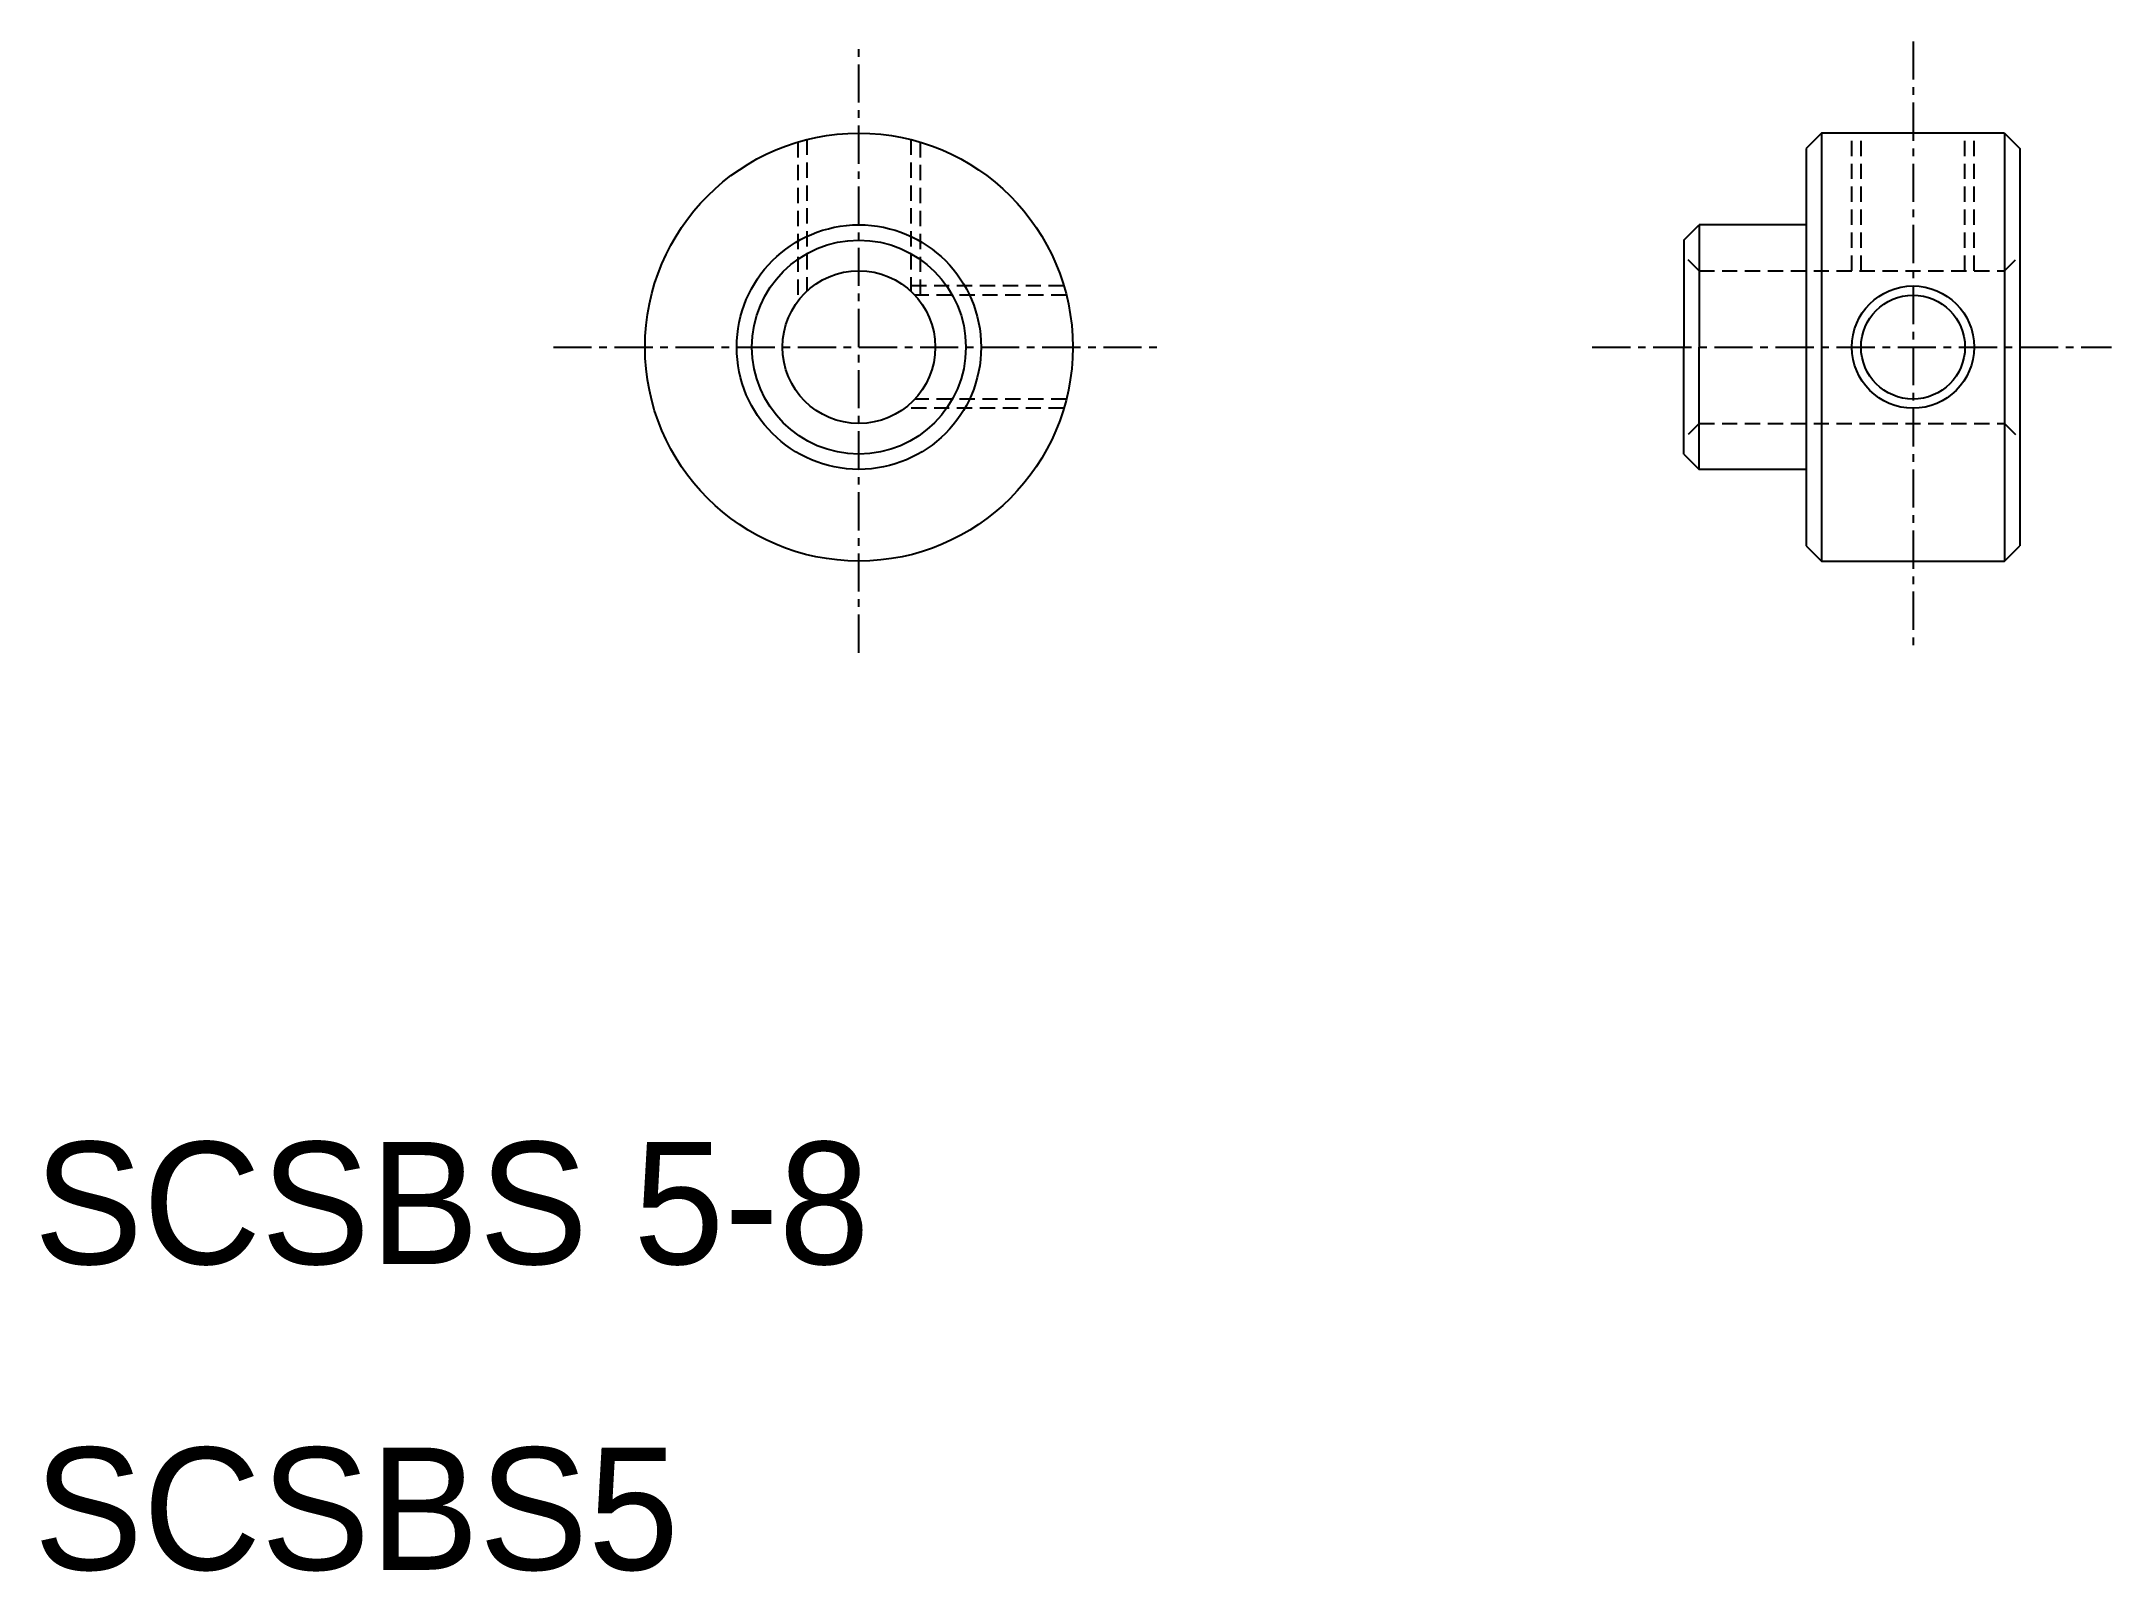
# Model space of a CAD drawing. Extents: x 10.2 to 78, y 9.9 to 60.
import ezdxf

# ---------------------------------------------------------------- set-up
doc = ezdxf.new("R2010")
doc.units = 0
doc.linetypes.add('CENTER', pattern=[2, 1.25, -0.25, 0.25, -0.25])
doc.linetypes.add('DASHED', pattern=[0.75, 0.5, -0.25])
doc.layers.get('0').update_dxf_attribs({"linetype": 'CONTINUOUS'})
doc.layers.add('CENTER', color=1, linetype='CENTER')

msp = doc.modelspace()

# ---------------------------------------------------------------- linework, layer by layer
at = {"color": 7, "linetype": 'CONTINUOUS'}
for p, q in [((68.5, 57), (68, 56.5)), ((74.5, 57), (68.5, 57)), ((68.5, 57), (68.5, 43)), ((74.5, 57), (75, 56.5)), ((74.5, 57), (74.5, 43)), ((68, 56.5), (68, 43.5)), ((75, 56.5), (75, 43.5)), ((64, 53.5), (64.5, 54)), ((68, 54), (64.5, 54)), ((64.5, 54), (64.5, 50)), ((64, 53.5), (64, 50)), ((64, 46.5), (64, 50)), ((64.5, 46), (64.5, 50)), ((64, 46.5), (64.5, 46)), ((68, 46), (64.5, 46)), ((68, 43.5), (68.5, 43)), ((74.5, 43), (75, 43.5)), ((68.5, 43), (74.5, 43))]:
    msp.add_line(p, q, dxfattribs=at)
at = {"color": 3, "linetype": 'DASHED'}
for p, q in [((69.5, 52.5), (69.5, 57)), ((69.8, 52.5), (69.8, 57)), ((73.2, 52.5), (73.2, 57)), ((73.5, 52.5), (73.5, 57)), ((35, 56.708), (35, 51.5)), ((35.3, 56.79), (35.3, 51.833)), ((38.7, 56.79), (38.7, 51.833)), ((39, 56.708), (39, 51.5)), ((64.5, 52.5), (64, 53)), ((74.5, 52.5), (75, 53)), ((64.5, 52.5), (74.5, 52.5)), ((43.708, 52), (38.5, 52)), ((43.79, 51.7), (38.833, 51.7)), ((43.79, 48.3), (38.833, 48.3)), ((43.708, 48), (38.5, 48)), ((64.5, 47.5), (64, 47)), ((64.5, 47.5), (74.5, 47.5)), ((74.5, 47.5), (75, 47))]:
    msp.add_line(p, q, dxfattribs=at)
at = {"color": 7, "linetype": 'CONTINUOUS'}
for centre, radius in [((37, 50), 7), ((37, 50), 4), ((37, 50), 3.5), ((37, 50), 2.5), ((71.5, 50), 1.7)]:
    msp.add_circle(centre, radius, dxfattribs=at)
at = {"color": 3, "linetype": 'CONTINUOUS'}
msp.add_circle((71.5, 50), 2, dxfattribs=at)
at = {"layer": 'CENTER', "color": 1, "linetype": 'CENTER'}
for p, q in [((37, 40), (37, 60)), ((71.5, 60), (71.5, 40)), ((27, 50), (47, 50)), ((61, 50), (78, 50))]:
    msp.add_line(p, q, dxfattribs=at)

# ---------------------------------------------------------------- texts
at = {"color": 7, "linetype": 'CONTINUOUS'}
for s, p in [('SCSBS 5-8', (10, 20)), ('SCSBS5', (10, 10))]:
    msp.add_text(s, height=4, dxfattribs=at).set_placement(p)

doc.saveas('drawing.dxf')
